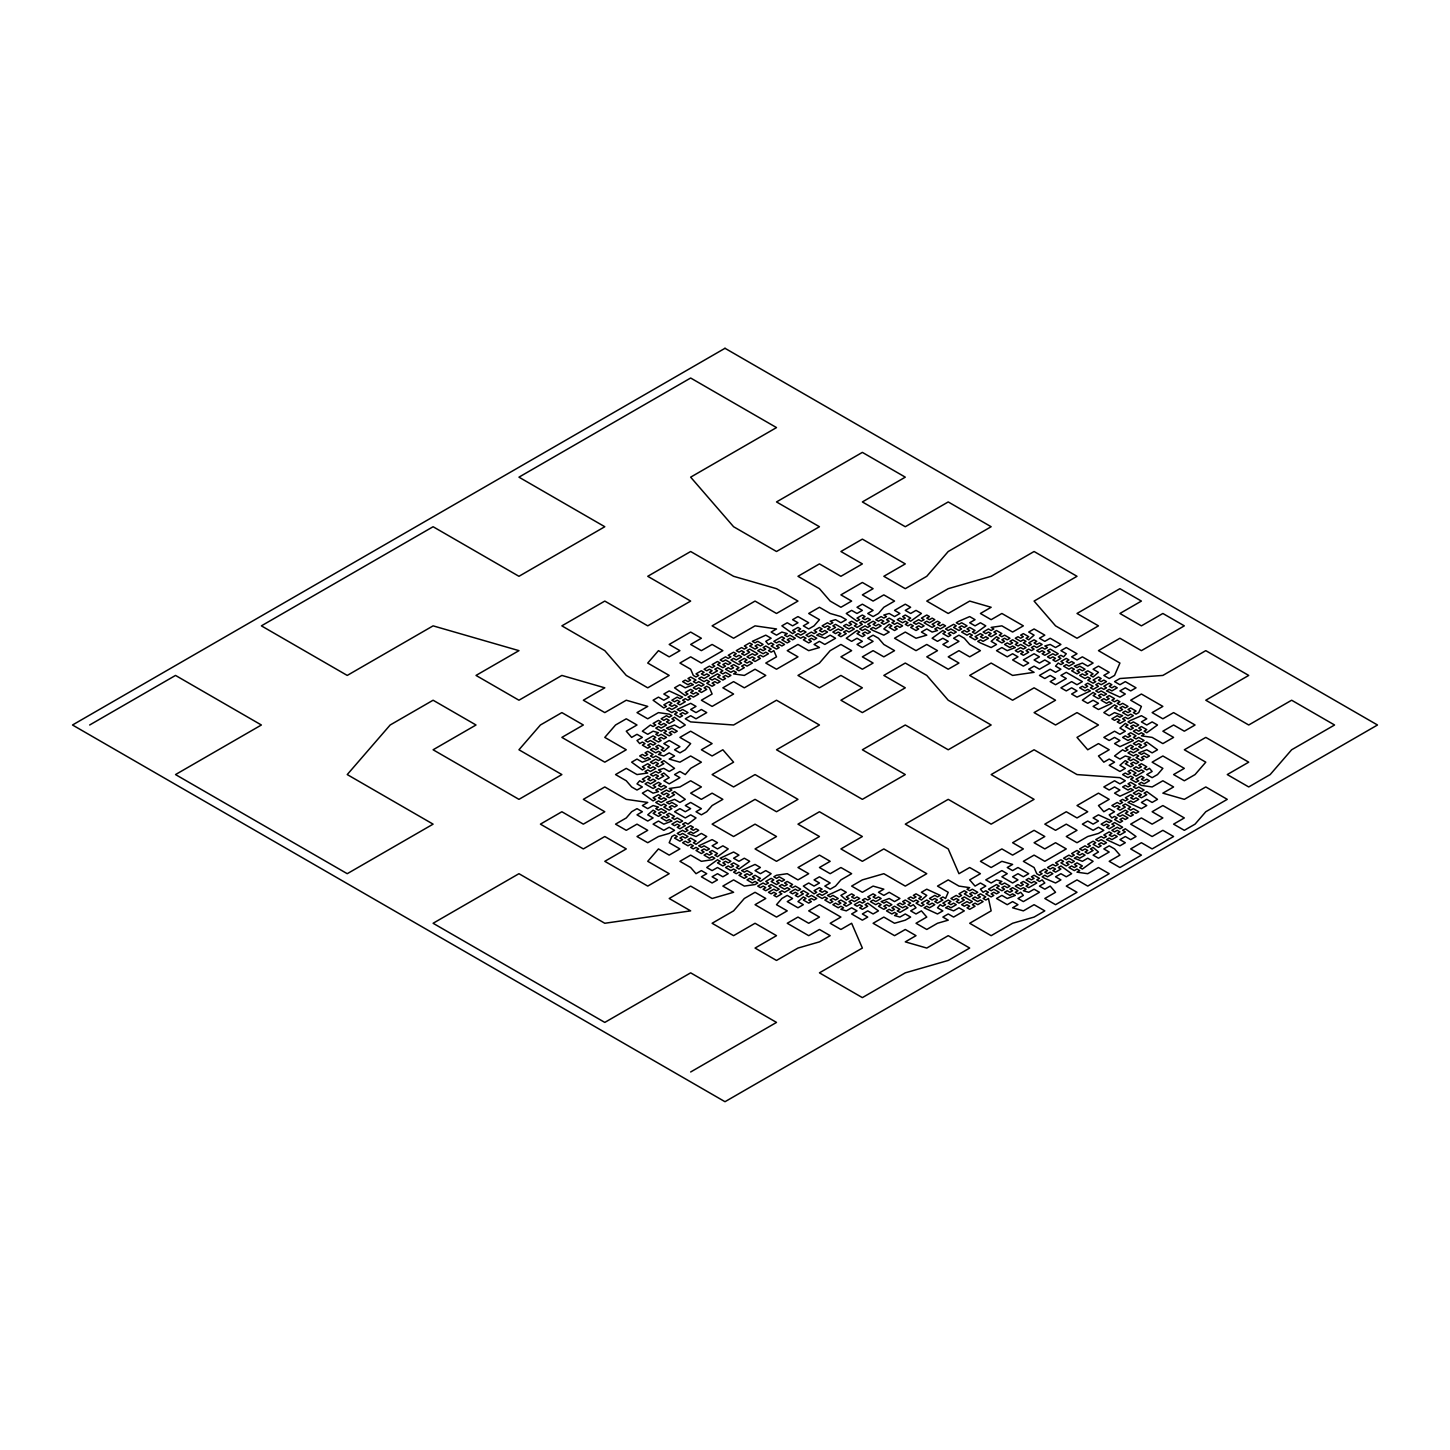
<?xml version="1.0" encoding="UTF-8"?>
<svg xmlns="http://www.w3.org/2000/svg" width="1450" height="1450" viewBox="0 0 1450 1450"><rect width="100%" height="100%" fill="white"/><g stroke="black" fill="none" stroke-linecap="round" stroke-linejoin="round"><path stroke-width="1.5" d="M89.664 725L175.523 675.428L261.381 725L175.523 774.572L347.239 873.697L433.097 824.144L347.239 774.572L390.159 725L433.097 700.223L476.017 725L433.097 749.777L518.955 799.349L561.875 774.572L518.955 749.777L540.415 725L561.875 712.603L583.335 725L561.875 737.397L604.795 762.174L626.273 749.777L604.795 737.397L615.543 725L626.273 718.801L637.003 725L626.273 731.199L631.638 737.397L637.003 734.298L642.368 737.397L637.003 740.497L639.686 743.596L642.368 742.037L645.051 743.596L642.368 745.137L647.733 748.236L650.416 746.678L647.733 745.137L650.416 743.596L653.098 745.137L655.781 743.596L650.416 740.497L647.733 742.037L645.051 740.497L653.098 735.839L655.781 737.397L653.098 738.938L658.463 742.037L661.146 740.497L658.463 738.938L661.146 737.397L663.828 738.938L666.511 737.397L661.146 734.298L658.463 735.839L655.781 734.298L658.463 732.739L653.098 731.199L647.733 734.298L642.368 731.199L650.416 725L653.098 726.541L655.781 725L653.098 723.459L658.463 720.36L661.146 721.901L658.463 723.459L661.146 725L663.828 723.459L666.511 725L661.146 728.099L658.463 726.541L655.781 728.099L661.146 731.199L663.828 729.64L666.511 731.199L663.828 732.739L669.193 735.839L671.876 734.298L669.193 732.739L671.876 731.199L674.558 732.739L677.241 731.199L671.876 728.099L669.193 729.64L666.511 728.099L674.558 725L679.923 728.099L685.288 725L674.558 717.261L671.876 718.801L674.558 720.36L669.193 723.459L666.511 721.901L669.193 720.36L666.511 718.801L663.828 720.36L661.146 718.801L666.511 715.702L669.193 717.261L671.876 715.702L669.193 714.161L658.463 712.603L647.733 718.801L637.003 712.603L647.733 706.404L626.273 700.223L604.795 712.603L583.335 700.223L604.795 687.826L561.875 675.428L518.955 700.223L476.017 675.428L518.955 650.651L433.097 625.856L347.239 675.428L261.381 625.856L433.097 526.731L518.955 576.303L604.795 526.731L518.955 477.159L690.653 378.015L776.511 427.587L690.653 477.159L733.591 526.731L776.511 551.507L819.449 526.731L776.511 501.936L862.369 452.382L905.289 477.159L862.369 501.936L905.289 526.731L948.227 501.936L991.148 526.731L948.227 551.507L926.768 576.303L905.289 588.682L883.829 576.303L905.289 563.905L862.369 539.128L840.909 551.507L862.369 563.905L840.909 576.303L819.449 563.905L797.971 576.303L819.449 588.682L830.179 601.079L840.909 607.278L851.639 601.079L840.909 594.881L862.369 582.483L873.099 588.682L862.369 594.881L873.099 601.079L883.829 594.881L894.559 601.079L883.829 607.278L878.464 613.477L873.099 616.576L867.734 613.477L873.099 610.377L862.369 604.179L857.004 607.278L862.369 610.377L857.004 613.477L851.639 610.377L846.274 613.477L857.004 621.216L859.687 619.676L857.004 618.117L862.369 615.018L865.052 616.576L862.369 618.117L865.052 619.676L867.734 618.117L870.417 619.676L865.052 622.757L862.369 621.216L859.687 622.757L862.369 624.316L857.004 627.415L854.322 625.856L857.004 624.316L851.639 621.216L848.957 622.757L851.639 624.316L848.957 625.856L846.274 624.316L843.592 625.856L848.957 628.956L851.639 627.415L854.322 628.956L848.957 632.055L846.274 630.514L843.592 632.055L846.274 633.614L840.909 636.713L838.227 635.154L840.909 633.614L838.227 632.055L835.544 633.614L832.862 632.055L838.227 628.956L840.909 630.514L843.592 628.956L835.544 624.316L832.862 625.856L835.544 627.415L830.179 630.514L827.497 628.956L830.179 627.415L827.497 625.856L824.814 627.415L822.132 625.856L827.497 622.757L830.179 624.316L832.862 622.757L830.179 621.216L835.544 619.676L840.909 622.757L846.274 619.676L840.909 616.576L830.179 613.477L819.449 607.278L808.701 613.477L819.449 619.676L814.066 625.856L808.701 628.956L803.336 625.856L808.701 622.757L797.971 616.576L792.606 619.676L797.971 622.757L792.606 625.856L787.241 622.757L781.876 625.856L792.606 633.614L795.289 632.055L792.606 630.514L797.971 627.415L800.654 628.956L797.971 630.514L800.654 632.055L803.336 630.514L806.019 632.055L800.654 635.154L797.971 633.614L795.289 635.154L800.654 638.254L803.336 636.713L806.019 638.254L803.336 639.812L808.701 642.912L811.384 641.353L808.701 639.812L811.384 638.254L814.066 639.812L816.749 638.254L811.384 635.154L808.701 636.713L806.019 635.154L811.384 632.055L814.066 633.614L816.749 632.055L814.066 630.514L819.449 627.415L822.132 628.956L819.449 630.514L822.132 632.055L824.814 630.514L827.497 632.055L822.132 635.154L819.449 633.614L816.749 635.154L824.814 638.254L830.179 635.154L835.544 638.254L824.814 644.452L819.449 641.353L814.066 644.452L819.449 647.552L808.701 650.651L797.971 644.452L787.241 650.651L797.971 656.85L776.511 669.229L765.781 663.049L776.511 656.85L773.829 650.651L771.146 652.192L768.464 650.651L771.146 649.092L765.781 645.993L763.099 647.552L765.781 649.092L763.099 650.651L760.416 649.092L757.734 650.651L763.099 653.751L765.781 652.192L768.464 653.751L763.099 656.85L760.416 655.291L757.734 656.85L760.416 658.391L755.051 661.49L752.369 659.949L755.051 658.391L752.369 656.85L749.686 658.391L747.004 656.85L752.369 653.751L755.051 655.291L757.734 653.751L749.686 649.092L747.004 650.651L749.686 652.192L744.321 655.291L741.639 653.751L744.321 652.192L741.639 650.651L738.956 652.192L736.274 650.651L741.639 647.552L744.321 649.092L747.004 647.552L744.321 645.993L749.686 642.912L752.369 644.452L749.686 645.993L755.051 649.092L757.734 647.552L755.051 645.993L757.734 644.452L760.416 645.993L763.099 644.452L757.734 641.353L755.051 642.912L752.369 641.353L765.781 635.154L771.146 638.254L765.781 641.353L768.464 644.452L771.146 642.912L773.829 644.452L771.146 645.993L776.511 649.092L779.194 647.552L776.511 645.993L779.194 644.452L781.876 645.993L784.559 644.452L779.194 641.353L776.511 642.912L773.829 641.353L781.876 636.713L784.559 638.254L781.876 639.812L787.241 642.912L789.924 641.353L787.241 639.812L789.924 638.254L792.606 639.812L795.289 638.254L789.924 635.154L787.241 636.713L784.559 635.154L787.241 633.614L781.876 632.055L776.511 635.154L771.146 632.055L776.511 628.956L755.051 625.856L733.591 638.254L712.113 625.856L755.051 601.079L776.511 613.477L797.971 601.079L776.511 588.682L733.591 576.303L690.653 551.507L647.733 576.303L690.653 601.079L647.733 625.856L604.795 601.079L561.875 625.856L604.795 650.651L626.273 675.428L647.733 687.826L669.193 675.428L647.733 663.049L658.463 650.651L669.193 656.85L679.923 650.651L669.193 644.452L690.653 632.055L701.383 638.254L690.653 644.452L701.383 650.651L712.113 644.452L722.861 650.651L701.383 663.049L690.653 656.85L679.923 663.049L690.653 669.229L693.336 675.428L696.018 676.987L698.701 675.428L696.018 673.888L701.383 670.788L704.066 672.329L701.383 673.888L704.066 675.428L706.748 673.888L709.431 675.428L704.066 678.528L701.383 676.987L698.701 678.528L704.066 681.627L706.748 680.086L709.431 681.627L706.748 683.186L712.113 686.267L714.814 684.726L712.113 683.186L714.814 681.627L717.496 683.186L720.179 681.627L714.814 678.528L712.113 680.086L709.431 678.528L717.496 673.888L720.179 675.428L717.496 676.987L722.861 680.086L725.544 678.528L722.861 676.987L725.544 675.428L728.226 676.987L730.909 675.428L725.544 672.329L722.861 673.888L720.179 672.329L722.861 670.788L717.496 667.689L714.814 669.229L717.496 670.788L712.113 673.888L709.431 672.329L712.113 670.788L709.431 669.229L706.748 670.788L704.066 669.229L709.431 666.13L712.113 667.689L714.814 666.13L712.113 664.589L717.496 661.49L720.179 663.049L717.496 664.589L722.861 667.689L725.544 666.13L722.861 664.589L725.544 663.049L728.226 664.589L730.909 663.049L725.544 659.949L722.861 661.49L720.179 659.949L725.544 656.85L728.226 658.391L730.909 656.85L728.226 655.291L733.591 652.192L736.274 653.751L733.591 655.291L736.274 656.85L738.956 655.291L741.639 656.85L736.274 659.949L733.591 658.391L730.909 659.949L738.956 664.589L741.639 663.049L738.956 661.49L744.321 658.391L747.004 659.949L744.321 661.49L747.004 663.049L749.686 661.49L752.369 663.049L747.004 666.13L744.321 664.589L741.639 666.13L744.321 667.689L738.956 670.788L736.274 669.229L738.956 667.689L733.591 664.589L730.909 666.13L733.591 667.689L730.909 669.229L728.226 667.689L725.544 669.229L730.909 672.329L733.591 670.788L736.274 672.329L733.591 673.888L744.321 675.428L755.051 669.229L765.781 675.428L744.321 687.826L733.591 681.627L722.861 687.826L733.591 694.024L712.113 706.404L701.383 700.223L712.113 694.024L709.431 687.826L706.748 686.267L704.066 687.826L706.748 689.366L701.383 692.466L698.701 690.925L701.383 689.366L698.701 687.826L696.018 689.366L693.336 687.826L698.701 684.726L701.383 686.267L704.066 684.726L698.701 681.627L696.018 683.186L693.336 681.627L696.018 680.086L690.653 676.987L687.971 678.528L690.653 680.086L687.971 681.627L685.288 680.086L682.606 681.627L687.971 684.726L690.653 683.186L693.336 684.726L685.288 687.826L679.923 684.726L674.558 687.826L685.288 695.565L687.971 694.024L685.288 692.466L690.653 689.366L693.336 690.925L690.653 692.466L693.336 694.024L696.018 692.466L698.701 694.024L693.336 697.124L690.653 695.565L687.971 697.124L690.653 698.664L687.971 700.223L685.288 698.664L682.606 700.223L685.288 701.764L679.923 704.863L677.241 703.322L679.923 701.764L677.241 700.223L674.558 701.764L671.876 700.223L677.241 697.124L679.923 698.664L682.606 697.124L669.193 690.925L663.828 694.024L669.193 697.124L663.828 700.223L658.463 697.124L653.098 700.223L663.828 707.963L666.511 706.404L663.828 704.863L669.193 701.764L671.876 703.322L669.193 704.863L671.876 706.404L674.558 704.863L677.241 706.404L671.876 709.503L669.193 707.963L666.511 709.503L671.876 712.603L674.558 711.062L677.241 712.603L674.558 714.161L679.923 717.261L682.606 715.702L679.923 714.161L682.606 712.603L685.288 714.161L687.971 712.603L682.606 709.503L679.923 711.062L677.241 709.503L690.653 703.322L696.018 706.404L690.653 709.503L696.018 712.603L701.383 709.503L706.748 712.603L696.018 718.801L690.653 715.702L685.288 718.801L690.653 721.901L733.591 725L776.511 700.223L819.449 725L776.511 749.777L862.369 799.349L905.289 774.572L862.369 749.777L905.289 725L948.227 749.777L991.148 725L948.227 700.223L926.768 675.428L905.289 663.049L883.829 675.428L905.289 687.826L862.369 712.603L840.909 700.223L862.369 687.826L840.909 675.428L819.449 687.826L797.971 675.428L819.449 663.049L830.179 650.651L840.909 644.452L851.639 650.651L840.909 656.85L862.369 669.229L873.099 663.049L862.369 656.85L873.099 650.651L883.829 656.85L894.559 650.651L883.829 644.452L878.464 638.254L873.099 635.154L867.734 638.254L873.099 641.353L862.369 647.552L857.004 644.452L862.369 641.353L857.004 638.254L851.639 641.353L846.274 638.254L857.004 630.514L859.687 632.055L857.004 633.614L862.369 636.713L865.052 635.154L862.369 633.614L865.052 632.055L867.734 633.614L870.417 632.055L865.052 628.956L862.369 630.514L859.687 628.956L865.052 625.856L867.734 627.415L870.417 625.856L867.734 624.316L873.099 621.216L875.782 622.757L873.099 624.316L875.782 625.856L878.464 624.316L881.147 625.856L875.782 628.956L873.099 627.415L870.417 628.956L873.099 630.514L883.829 635.154L889.194 632.055L883.829 628.956L889.194 624.316L891.877 625.856L889.194 627.415L894.559 630.514L897.242 628.956L894.559 627.415L897.242 625.856L899.924 627.415L902.607 625.856L897.242 622.757L894.559 624.316L891.877 622.757L894.559 621.216L889.194 618.117L886.512 619.676L889.194 621.216L883.829 624.316L881.147 622.757L883.829 621.216L881.147 619.676L878.464 621.216L875.782 619.676L881.147 616.576L883.829 618.117L886.512 616.576L883.829 615.018L889.194 613.477L894.559 616.576L899.924 613.477L894.559 610.377L905.289 604.179L910.654 607.278L905.289 610.377L910.654 613.477L916.019 610.377L921.403 613.477L910.654 621.216L907.972 619.676L910.654 618.117L905.289 615.018L902.607 616.576L905.289 618.117L902.607 619.676L899.924 618.117L897.242 619.676L902.607 622.757L905.289 621.216L907.972 622.757L905.289 624.316L907.972 625.856L910.654 624.316L913.337 625.856L910.654 627.415L916.019 630.514L918.72 628.956L916.019 627.415L918.72 625.856L921.403 627.415L924.085 625.856L918.72 622.757L916.019 624.316L913.337 622.757L918.72 619.676L921.403 621.216L924.085 619.676L921.403 618.117L926.768 615.018L929.45 616.576L926.768 618.117L929.45 619.676L932.132 618.117L934.815 619.676L929.45 622.757L926.768 621.216L924.085 622.757L932.132 627.415L934.815 625.856L932.132 624.316L937.498 621.216L940.18 622.757L937.498 624.316L940.18 625.856L942.863 624.316L945.545 625.856L940.18 628.956L937.498 627.415L934.815 628.956L937.498 630.514L932.132 632.055L926.768 628.956L921.403 632.055L926.768 635.154L916.019 638.254L905.289 632.055L894.559 638.254L916.019 650.651L926.768 644.452L937.498 650.651L926.768 656.85L948.227 669.229L958.958 663.049L948.227 656.85L958.958 650.651L969.688 656.85L980.417 650.651L969.688 644.452L964.322 638.254L958.958 635.154L953.592 638.254L958.958 641.353L948.227 647.552L942.863 644.452L948.227 641.353L942.863 638.254L937.498 641.353L932.132 638.254L942.863 630.514L945.545 632.055L942.863 633.614L948.227 636.713L950.91 635.154L948.227 633.614L950.91 632.055L953.592 633.614L956.275 632.055L950.91 628.956L948.227 630.514L945.545 628.956L953.592 624.316L956.275 625.856L953.592 627.415L958.958 630.514L961.64 628.956L958.958 627.415L961.64 625.856L964.322 627.415L967.005 625.856L961.64 622.757L958.958 624.316L956.275 622.757L958.958 621.216L969.688 616.576L975.053 619.676L969.688 622.757L975.053 625.856L980.417 622.757L985.783 625.856L975.053 633.614L972.37 632.055L975.053 630.514L969.688 627.415L967.005 628.956L969.688 630.514L967.005 632.055L964.322 630.514L961.64 632.055L967.005 635.154L969.688 633.614L972.37 635.154L969.688 636.713L975.053 639.812L977.735 638.254L975.053 636.713L980.417 633.614L983.1 635.154L980.417 636.713L983.1 638.254L985.783 636.713L988.465 638.254L983.1 641.353L980.417 639.812L977.735 641.353L980.417 642.912L991.148 647.552L996.512 644.452L991.148 641.353L996.512 636.713L999.195 638.254L996.512 639.812L1001.877 642.912L1004.56 641.353L1001.877 639.812L1004.56 638.254L1007.243 639.812L1009.925 638.254L1004.56 635.154L1001.877 636.713L999.195 635.154L1001.877 633.614L996.512 630.514L993.83 632.055L996.512 633.614L991.148 636.713L988.465 635.154L991.148 633.614L988.465 632.055L985.783 633.614L983.1 632.055L988.465 628.956L991.148 630.514L993.83 628.956L991.148 627.415L1001.877 625.856L1012.607 632.055L1023.356 625.856L1001.877 613.477L991.148 619.676L980.417 613.477L991.148 607.278L969.688 601.079L948.227 613.477L926.768 601.079L948.227 588.682L991.148 576.303L1034.086 551.507L1077.006 576.303L1034.086 601.079L1055.546 625.856L1077.006 638.254L1098.466 625.856L1077.006 613.477L1119.926 588.682L1141.404 601.079L1119.926 613.477L1141.404 625.856L1162.864 613.477L1184.324 625.856L1141.404 650.651L1119.926 638.254L1098.466 650.651L1119.926 663.049L1114.561 675.428L1109.196 678.528L1103.831 675.428L1109.196 672.329L1098.466 666.13L1093.101 669.229L1098.466 672.329L1093.101 676.987L1090.418 675.428L1093.101 673.888L1087.736 670.788L1085.053 672.329L1087.736 673.888L1085.053 675.428L1082.371 673.888L1079.688 675.428L1085.053 678.528L1087.736 676.987L1090.418 678.528L1087.736 680.086L1093.101 683.186L1095.783 681.627L1093.101 680.086L1098.466 676.987L1101.148 678.528L1098.466 680.086L1101.148 681.627L1103.831 680.086L1106.513 681.627L1101.148 684.726L1098.466 683.186L1095.783 684.726L1098.466 686.267L1093.101 689.366L1090.418 687.826L1093.101 686.267L1087.736 683.186L1085.053 684.726L1087.736 686.267L1085.053 687.826L1082.371 686.267L1079.688 687.826L1085.053 690.925L1087.736 689.366L1090.418 690.925L1077.006 697.124L1071.641 694.024L1077.006 690.925L1071.641 687.826L1066.276 690.925L1060.911 687.826L1071.641 681.627L1077.006 684.726L1082.371 681.627L1066.276 672.329L1060.911 675.428L1066.276 678.528L1055.546 684.726L1050.181 681.627L1055.546 678.528L1050.181 675.428L1044.816 678.528L1039.451 675.428L1050.181 669.229L1055.546 672.329L1060.911 669.229L1055.546 666.13L1058.228 663.049L1060.911 664.589L1063.593 663.049L1060.911 661.49L1066.276 658.391L1068.958 659.949L1066.276 661.49L1068.958 663.049L1071.641 661.49L1074.323 663.049L1068.958 666.13L1066.276 664.589L1063.593 666.13L1068.958 669.229L1071.641 667.689L1074.323 669.229L1071.641 670.788L1077.006 673.888L1079.688 672.329L1077.006 670.788L1079.688 669.229L1082.371 670.788L1085.053 669.229L1079.688 666.13L1077.006 667.689L1074.323 666.13L1082.371 663.049L1087.736 666.13L1093.101 663.049L1082.371 656.85L1077.006 659.949L1071.641 656.85L1077.006 653.751L1066.276 647.552L1060.911 650.651L1066.276 653.751L1063.593 656.85L1060.911 655.291L1058.228 656.85L1060.911 658.391L1055.546 661.49L1052.863 659.949L1055.546 658.391L1052.863 656.85L1050.181 658.391L1047.498 656.85L1052.863 653.751L1055.546 655.291L1058.228 653.751L1050.181 649.092L1047.498 650.651L1050.181 652.192L1044.816 655.291L1042.133 653.751L1044.816 652.192L1042.133 650.651L1039.451 652.192L1036.768 650.651L1042.133 647.552L1044.816 649.092L1047.498 647.552L1044.816 645.993L1050.181 644.452L1055.546 647.552L1060.911 644.452L1050.181 638.254L1044.816 641.353L1039.451 638.254L1044.816 635.154L1034.086 628.956L1028.721 632.055L1034.086 635.154L1028.721 639.812L1026.038 638.254L1028.721 636.713L1023.356 633.614L1020.655 635.154L1023.356 636.713L1020.655 638.254L1017.972 636.713L1015.29 638.254L1020.655 641.353L1023.356 639.812L1026.038 641.353L1023.356 642.912L1028.721 645.993L1031.403 644.452L1028.721 642.912L1034.086 639.812L1036.768 641.353L1034.086 642.912L1036.768 644.452L1039.451 642.912L1042.133 644.452L1036.768 647.552L1034.086 645.993L1031.403 647.552L1034.086 649.092L1031.403 650.651L1028.721 649.092L1026.038 650.651L1028.721 652.192L1023.356 655.291L1020.655 653.751L1023.356 652.192L1020.655 650.651L1017.972 652.192L1015.29 650.651L1020.655 647.552L1023.356 649.092L1026.038 647.552L1020.655 644.452L1017.972 645.993L1015.29 644.452L1017.972 642.912L1012.607 639.812L1009.925 641.353L1012.607 642.912L1009.925 644.452L1007.243 642.912L1004.56 644.452L1009.925 647.552L1012.607 645.993L1015.29 647.552L1007.243 650.651L1001.877 647.552L996.512 650.651L1007.243 656.85L1012.607 653.751L1017.972 656.85L1012.607 659.949L1023.356 666.13L1028.721 663.049L1023.356 659.949L1034.086 653.751L1039.451 656.85L1034.086 659.949L1039.451 663.049L1044.816 659.949L1050.181 663.049L1039.451 669.229L1034.086 666.13L1028.721 669.229L1034.086 672.329L1012.607 675.428L991.148 663.049L969.688 675.428L1012.607 700.223L1034.086 687.826L1055.546 700.223L1034.086 712.603L1055.546 725L1077.006 712.603L1098.466 725L1077.006 737.397L1087.736 749.777L1098.466 743.596L1109.196 749.777L1098.466 755.976L1103.831 762.174L1109.196 759.075L1114.561 762.174L1109.196 765.274L1119.926 771.472L1125.309 768.373L1119.926 765.274L1125.309 760.634L1127.991 762.174L1125.309 763.733L1130.674 766.814L1133.356 765.274L1130.674 763.733L1133.356 762.174L1136.039 763.733L1138.721 762.174L1133.356 759.075L1130.674 760.634L1127.991 759.075L1130.674 757.534L1125.309 755.976L1119.926 759.075L1114.561 755.976L1122.626 749.777L1125.309 751.336L1127.991 749.777L1125.309 748.236L1130.674 745.137L1133.356 746.678L1130.674 748.236L1133.356 749.777L1136.039 748.236L1138.721 749.777L1133.356 752.876L1130.674 751.336L1127.991 752.876L1133.356 755.976L1136.039 754.435L1138.721 755.976L1136.039 757.534L1141.404 760.634L1144.086 759.075L1141.404 757.534L1144.086 755.976L1146.769 757.534L1149.451 755.976L1144.086 752.876L1141.404 754.435L1138.721 752.876L1146.769 749.777L1152.134 752.876L1157.499 749.777L1146.769 742.037L1144.086 743.596L1146.769 745.137L1141.404 748.236L1138.721 746.678L1141.404 745.137L1138.721 743.596L1136.039 745.137L1133.356 743.596L1138.721 740.497L1141.404 742.037L1144.086 740.497L1138.721 737.397L1136.039 738.938L1133.356 737.397L1136.039 735.839L1130.674 732.739L1127.991 734.298L1130.674 735.839L1127.991 737.397L1125.309 735.839L1122.626 737.397L1127.991 740.497L1130.674 738.938L1133.356 740.497L1119.926 746.678L1114.561 743.596L1119.926 740.497L1114.561 737.397L1109.196 740.497L1103.831 737.397L1114.561 731.199L1119.926 734.298L1125.309 731.199L1119.926 728.099L1125.309 723.459L1127.991 725L1125.309 726.541L1130.674 729.64L1133.356 728.099L1130.674 726.541L1133.356 725L1136.039 726.541L1138.721 725L1133.356 721.901L1130.674 723.459L1127.991 721.901L1130.674 720.36L1141.404 715.702L1146.769 718.801L1141.404 721.901L1146.769 725L1152.134 721.901L1157.499 725L1146.769 732.739L1144.086 731.199L1146.769 729.64L1141.404 726.541L1138.721 728.099L1141.404 729.64L1138.721 731.199L1136.039 729.64L1133.356 731.199L1138.721 734.298L1141.404 732.739L1144.086 734.298L1141.404 735.839L1152.134 737.397L1162.864 743.596L1173.594 737.397L1162.864 731.199L1173.594 725L1184.324 731.199L1195.054 725L1173.594 712.603L1162.864 718.801L1152.134 712.603L1162.864 706.404L1141.404 694.024L1130.674 700.223L1141.404 706.404L1138.721 712.603L1136.039 714.161L1133.356 712.603L1136.039 711.062L1130.674 707.963L1127.991 709.503L1130.674 711.062L1127.991 712.603L1125.309 711.062L1122.626 712.603L1127.991 715.702L1130.674 714.161L1133.356 715.702L1127.991 718.801L1125.309 717.261L1122.626 718.801L1125.309 720.36L1119.926 723.459L1117.243 721.901L1119.926 720.36L1117.243 718.801L1114.561 720.36L1111.878 718.801L1117.243 715.702L1119.926 717.261L1122.626 715.702L1114.561 712.603L1109.196 715.702L1103.831 712.603L1114.561 704.863L1117.243 706.404L1114.561 707.963L1119.926 711.062L1122.626 709.503L1119.926 707.963L1122.626 706.404L1125.309 707.963L1127.991 706.404L1122.626 703.322L1119.926 704.863L1117.243 703.322L1119.926 701.764L1117.243 700.223L1114.561 701.764L1111.878 700.223L1114.561 698.664L1109.196 695.565L1106.513 697.124L1109.196 698.664L1106.513 700.223L1103.831 698.664L1101.148 700.223L1106.513 703.322L1109.196 701.764L1111.878 703.322L1098.466 709.503L1093.101 706.404L1098.466 703.322L1093.101 700.223L1087.736 703.322L1082.371 700.223L1093.101 692.466L1095.783 694.024L1093.101 695.565L1098.466 698.664L1101.148 697.124L1098.466 695.565L1101.148 694.024L1103.831 695.565L1106.513 694.024L1101.148 690.925L1098.466 692.466L1095.783 690.925L1101.148 687.826L1103.831 689.366L1106.513 687.826L1103.831 686.267L1109.196 683.186L1111.878 684.726L1109.196 686.267L1111.878 687.826L1114.561 686.267L1117.243 687.826L1111.878 690.925L1109.196 689.366L1106.513 690.925L1119.926 697.124L1125.309 694.024L1119.926 690.925L1125.309 687.826L1130.674 690.925L1136.039 687.826L1125.309 681.627L1119.926 684.726L1114.561 681.627L1119.926 678.528L1162.864 675.428L1205.784 650.651L1248.722 675.428L1205.784 700.223L1248.722 725L1291.642 700.223L1334.58 725L1291.642 749.777L1270.182 774.572L1248.722 786.951L1227.262 774.572L1248.722 762.174L1205.784 737.397L1184.324 749.777L1205.784 762.174L1195.054 774.572L1184.324 780.771L1173.594 774.572L1184.324 768.373L1162.864 755.976L1152.134 762.174L1162.864 768.373L1157.499 774.572L1152.134 777.671L1146.769 774.572L1152.134 771.472L1149.451 768.373L1146.769 769.914L1144.086 768.373L1146.769 766.814L1141.404 763.733L1138.721 765.274L1141.404 766.814L1138.721 768.373L1136.039 766.814L1133.356 768.373L1138.721 771.472L1141.404 769.914L1144.086 771.472L1136.039 776.112L1133.356 774.572L1136.039 773.013L1130.674 769.914L1127.991 771.472L1130.674 773.013L1127.991 774.572L1125.309 773.013L1122.626 774.572L1127.991 777.671L1130.674 776.112L1133.356 777.671L1130.674 779.212L1136.039 782.311L1138.721 780.771L1136.039 779.212L1141.404 776.112L1144.086 777.671L1141.404 779.212L1144.086 780.771L1146.769 779.212L1149.451 780.771L1144.086 783.87L1141.404 782.311L1138.721 783.87L1141.404 785.411L1152.134 786.951L1162.864 780.771L1173.594 786.951L1162.864 793.15L1184.324 799.349L1205.784 786.951L1227.262 799.349L1205.784 811.746L1195.054 824.144L1184.324 830.324L1173.594 824.144L1184.324 817.945L1162.864 805.548L1152.134 811.746L1162.864 817.945L1152.134 824.144L1141.404 817.945L1130.674 824.144L1152.134 836.523L1162.864 830.324L1173.594 836.523L1152.134 848.921L1141.404 842.722L1130.674 848.921L1141.404 855.119L1119.926 867.517L1109.196 861.318L1119.926 855.119L1114.561 848.921L1109.196 845.821L1103.831 848.921L1109.196 852.02L1098.466 858.219L1093.101 855.119L1098.466 852.02L1093.101 847.38L1090.418 848.921L1093.101 850.461L1087.736 853.561L1085.053 852.02L1087.736 850.461L1085.053 848.921L1082.371 850.461L1079.688 848.921L1085.053 845.821L1087.736 847.38L1090.418 845.821L1087.736 844.281L1093.101 841.181L1095.783 842.722L1093.101 844.281L1098.466 847.38L1101.148 845.821L1098.466 844.281L1101.148 842.722L1103.831 844.281L1106.513 842.722L1101.148 839.623L1098.466 841.181L1095.783 839.623L1101.148 836.523L1103.831 838.082L1106.513 836.523L1103.831 834.982L1109.196 831.883L1111.878 833.424L1109.196 834.982L1111.878 836.523L1114.561 834.982L1117.243 836.523L1111.878 839.623L1109.196 838.082L1106.513 839.623L1119.926 845.821L1125.309 842.722L1119.926 839.623L1125.309 836.523L1130.674 839.623L1136.039 836.523L1125.309 828.784L1122.626 830.324L1125.309 831.883L1119.926 834.982L1117.243 833.424L1119.926 831.883L1117.243 830.324L1114.561 831.883L1111.878 830.324L1117.243 827.243L1119.926 828.784L1122.626 827.243L1114.561 822.585L1111.878 824.144L1114.561 825.684L1109.196 828.784L1106.513 827.243L1109.196 825.684L1106.513 824.144L1103.831 825.684L1101.148 824.144L1106.513 821.044L1109.196 822.585L1111.878 821.044L1098.466 814.846L1093.101 817.945L1098.466 821.044L1093.101 824.144L1087.736 821.044L1082.371 824.144L1093.101 830.324L1098.466 827.243L1103.831 830.324L1098.466 833.424L1087.736 836.523L1077.006 842.722L1066.276 836.523L1077.006 830.324L1066.276 824.144L1055.546 830.324L1044.816 824.144L1066.276 811.746L1077.006 817.945L1087.736 811.746L1077.006 805.548L1098.466 793.15L1109.196 799.349L1098.466 805.548L1103.831 811.746L1109.196 808.647L1114.561 811.746L1109.196 814.846L1111.878 817.945L1114.561 816.386L1117.243 817.945L1114.561 819.486L1119.926 822.585L1122.626 821.044L1119.926 819.486L1122.626 817.945L1125.309 819.486L1127.991 817.945L1122.626 814.846L1119.926 816.386L1117.243 814.846L1125.309 810.188L1127.991 811.746L1125.309 813.287L1130.674 816.386L1133.356 814.846L1130.674 813.287L1133.356 811.746L1136.039 813.287L1138.721 811.746L1133.356 808.647L1130.674 810.188L1127.991 808.647L1130.674 807.088L1125.309 804.007L1122.626 805.548L1125.309 807.088L1119.926 810.188L1117.243 808.647L1119.926 807.088L1117.243 805.548L1114.561 807.088L1111.878 805.548L1117.243 802.448L1119.926 804.007L1122.626 802.448L1119.926 800.908L1122.626 799.349L1125.309 800.908L1127.991 799.349L1125.309 797.808L1130.674 794.709L1133.356 796.249L1130.674 797.808L1133.356 799.349L1136.039 797.808L1138.721 799.349L1133.356 802.448L1130.674 800.908L1127.991 802.448L1141.404 808.647L1146.769 805.548L1141.404 802.448L1146.769 799.349L1152.134 802.448L1157.499 799.349L1146.769 791.609L1144.086 793.15L1146.769 794.709L1141.404 797.808L1138.721 796.249L1141.404 794.709L1138.721 793.15L1136.039 794.709L1133.356 793.15L1138.721 790.051L1141.404 791.609L1144.086 790.051L1138.721 786.951L1136.039 788.51L1133.356 786.951L1136.039 785.411L1130.674 782.311L1127.991 783.87L1130.674 785.411L1127.991 786.951L1125.309 785.411L1122.626 786.951L1127.991 790.051L1130.674 788.51L1133.356 790.051L1119.926 796.249L1114.561 793.15L1119.926 790.051L1114.561 786.951L1109.196 790.051L1103.831 786.951L1114.561 780.771L1119.926 783.87L1125.309 780.771L1119.926 777.671L1077.006 774.572L1034.086 749.777L991.148 774.572L1034.086 799.349L991.148 824.144L948.227 799.349L905.289 824.144L948.227 848.921L958.958 873.697L969.688 867.517L980.417 873.697L969.688 879.896L975.053 886.095L980.417 882.996L985.783 886.095L980.417 889.194L983.1 892.294L985.783 890.735L988.465 892.294L985.783 893.834L991.148 896.934L993.83 895.393L991.148 893.834L993.83 892.294L996.512 893.834L999.195 892.294L993.83 889.194L991.148 890.735L988.465 889.194L996.512 884.554L999.195 886.095L996.512 887.654L1001.877 890.735L1004.56 889.194L1001.877 887.654L1004.56 886.095L1007.243 887.654L1009.925 886.095L1004.56 882.996L1001.877 884.554L999.195 882.996L1001.877 881.455L996.512 879.896L991.148 882.996L985.783 879.896L1001.877 870.598L1007.243 873.697L1001.877 876.797L1012.607 882.996L1017.972 879.896L1012.607 876.797L1017.972 873.697L1023.356 876.797L1028.721 873.697L1017.972 867.517L1012.607 870.598L1007.243 867.517L1012.607 864.418L1001.877 861.318L991.148 867.517L980.417 861.318L1001.877 848.921L1012.607 855.119L1023.356 848.921L1012.607 842.722L1034.086 830.324L1044.816 836.523L1034.086 842.722L1044.816 848.921L1055.546 842.722L1066.276 848.921L1044.816 861.318L1034.086 855.119L1023.356 861.318L1034.086 867.517L1036.768 873.697L1039.451 875.256L1042.133 873.697L1039.451 872.157L1044.816 869.058L1047.498 870.598L1044.816 872.157L1047.498 873.697L1050.181 872.157L1052.863 873.697L1047.498 876.797L1044.816 875.256L1042.133 876.797L1044.816 878.356L1055.546 882.996L1060.911 879.896L1055.546 876.797L1060.911 873.697L1066.276 876.797L1071.641 873.697L1060.911 865.958L1058.228 867.517L1060.911 869.058L1055.546 872.157L1052.863 870.598L1055.546 869.058L1052.863 867.517L1050.181 869.058L1047.498 867.517L1052.863 864.418L1055.546 865.958L1058.228 864.418L1055.546 862.859L1060.911 859.759L1063.593 861.318L1060.911 862.859L1066.276 865.958L1068.958 864.418L1066.276 862.859L1068.958 861.318L1071.641 862.859L1074.323 861.318L1068.958 858.219L1066.276 859.759L1063.593 858.219L1068.958 855.119L1071.641 856.66L1074.323 855.119L1071.641 853.561L1077.006 850.461L1079.688 852.02L1077.006 853.561L1079.688 855.119L1082.371 853.561L1085.053 855.119L1079.688 858.219L1077.006 856.66L1074.323 858.219L1082.371 861.318L1087.736 858.219L1093.101 861.318L1082.371 869.058L1079.688 867.517L1082.371 865.958L1077.006 862.859L1074.323 864.418L1077.006 865.958L1074.323 867.517L1071.641 865.958L1068.958 867.517L1074.323 870.598L1077.006 869.058L1079.688 870.598L1077.006 872.157L1087.736 873.697L1098.466 867.517L1109.196 873.697L1087.736 886.095L1077.006 879.896L1066.276 886.095L1077.006 892.294L1055.546 904.691L1044.816 898.493L1055.546 892.294L1050.181 886.095L1044.816 889.194L1039.451 886.095L1044.816 882.996L1042.133 879.896L1039.451 881.455L1036.768 879.896L1039.451 878.356L1034.086 875.256L1031.403 876.797L1034.086 878.356L1031.403 879.896L1028.721 878.356L1026.038 879.896L1031.403 882.996L1034.086 881.455L1036.768 882.996L1028.721 887.654L1026.038 886.095L1028.721 884.554L1023.356 881.455L1020.655 882.996L1023.356 884.554L1020.655 886.095L1017.972 884.554L1015.29 886.095L1020.655 889.194L1023.356 887.654L1026.038 889.194L1023.356 890.735L1028.721 892.294L1034.086 889.194L1039.451 892.294L1023.356 901.592L1017.972 898.493L1023.356 895.393L1020.655 892.294L1017.972 893.834L1015.29 892.294L1017.972 890.735L1012.607 887.654L1009.925 889.194L1012.607 890.735L1009.925 892.294L1007.243 890.735L1004.56 892.294L1009.925 895.393L1012.607 893.834L1015.29 895.393L1007.243 898.493L1001.877 895.393L996.512 898.493L1007.243 904.691L1012.607 901.592L1017.972 904.691L1012.607 907.791L1023.356 910.872L1034.086 904.691L1044.816 910.872L1034.086 917.071L1012.607 923.269L991.148 935.667L969.688 923.269L991.148 910.872L988.465 898.493L985.783 900.033L983.1 898.493L985.783 896.934L980.417 893.834L977.735 895.393L980.417 896.934L977.735 898.493L975.053 896.934L972.37 898.493L977.735 901.592L980.417 900.033L983.1 901.592L977.735 904.691L975.053 903.132L972.37 904.691L975.053 906.232L969.688 909.331L967.005 907.791L969.688 906.232L967.005 904.691L964.322 906.232L961.64 904.691L967.005 901.592L969.688 903.132L972.37 901.592L964.322 896.934L961.64 898.493L964.322 900.033L958.958 903.132L956.275 901.592L958.958 900.033L956.275 898.493L953.592 900.033L950.91 898.493L956.275 895.393L958.958 896.934L961.64 895.393L958.958 893.834L964.322 890.735L967.005 892.294L964.322 893.834L969.688 896.934L972.37 895.393L969.688 893.834L972.37 892.294L975.053 893.834L977.735 892.294L972.37 889.194L969.688 890.735L967.005 889.194L969.688 887.654L958.958 886.095L948.227 879.896L937.498 886.095L948.227 892.294L945.545 898.493L942.863 896.934L940.18 898.493L942.863 900.033L937.498 903.132L934.815 901.592L937.498 900.033L934.815 898.493L932.132 900.033L929.45 898.493L934.815 895.393L937.498 896.934L940.18 895.393L926.768 889.194L921.403 892.294L926.768 895.393L921.403 900.033L918.72 898.493L921.403 896.934L916.019 893.834L913.337 895.393L916.019 896.934L913.337 898.493L910.654 896.934L907.972 898.493L913.337 901.592L916.019 900.033L918.72 901.592L916.019 903.132L921.403 906.232L924.085 904.691L921.403 903.132L926.768 900.033L929.45 901.592L926.768 903.132L929.45 904.691L932.132 903.132L934.815 904.691L929.45 907.791L926.768 906.232L924.085 907.791L937.498 913.971L942.863 910.872L937.498 907.791L940.18 904.691L942.863 906.232L945.545 904.691L942.863 903.132L948.227 900.033L950.91 901.592L948.227 903.132L950.91 904.691L953.592 903.132L956.275 904.691L950.91 907.791L948.227 906.232L945.545 907.791L953.592 910.872L958.958 907.791L964.322 910.872L953.592 917.071L948.227 913.971L942.863 917.071L948.227 920.17L937.498 923.269L926.768 929.468L916.019 923.269L926.768 917.071L921.403 910.872L916.019 913.971L910.654 910.872L916.019 907.791L913.337 904.691L910.654 906.232L907.972 904.691L910.654 903.132L905.289 900.033L902.607 901.592L905.289 903.132L902.607 904.691L899.924 903.132L897.242 904.691L902.607 907.791L905.289 906.232L907.972 907.791L899.924 912.431L897.242 910.872L899.924 909.331L894.559 906.232L891.877 907.791L894.559 909.331L891.877 910.872L889.194 909.331L886.512 910.872L891.877 913.971L894.559 912.431L897.242 913.971L894.559 915.53L899.924 917.071L905.289 913.971L910.654 917.071L905.289 920.17L894.559 923.269L883.829 917.071L873.099 923.269L894.559 935.667L905.289 929.468L916.019 935.667L905.289 941.866L926.768 948.064L948.227 935.667L969.688 948.064L948.227 960.444L905.289 972.841L862.369 997.618L819.449 972.841L862.369 948.064L851.639 923.269L840.909 929.468L830.179 923.269L840.909 917.071L819.449 904.691L808.701 910.872L819.449 917.071L808.701 923.269L797.971 917.071L787.241 923.269L808.701 935.667L819.449 929.468L830.179 935.667L819.449 941.866L797.971 948.064L776.511 960.444L755.051 948.064L776.511 935.667L755.051 923.269L733.591 935.667L712.113 923.269L733.591 910.872L744.321 898.493L755.051 892.294L765.781 898.493L755.051 904.691L776.511 917.071L787.241 910.872L776.511 904.691L781.876 898.493L787.241 895.393L792.606 898.493L787.241 901.592L797.971 907.791L803.336 904.691L797.971 901.592L803.336 896.934L806.019 898.493L803.336 900.033L808.701 903.132L811.384 901.592L808.701 900.033L811.384 898.493L814.066 900.033L816.749 898.493L811.384 895.393L808.701 896.934L806.019 895.393L808.701 893.834L803.336 890.735L800.654 892.294L803.336 893.834L797.971 896.934L795.289 895.393L797.971 893.834L795.289 892.294L792.606 893.834L789.924 892.294L795.289 889.194L797.971 890.735L800.654 889.194L795.289 886.095L792.606 887.654L789.924 886.095L792.606 884.554L787.241 881.455L784.559 882.996L787.241 884.554L784.559 886.095L781.876 884.554L779.194 886.095L784.559 889.194L787.241 887.654L789.924 889.194L784.559 892.294L781.876 890.735L779.194 892.294L781.876 893.834L776.511 896.934L773.829 895.393L776.511 893.834L773.829 892.294L771.146 893.834L768.464 892.294L773.829 889.194L776.511 890.735L779.194 889.194L771.146 884.554L768.464 886.095L771.146 887.654L765.781 890.735L763.099 889.194L765.781 887.654L763.099 886.095L760.416 887.654L757.734 886.095L763.099 882.996L765.781 884.554L768.464 882.996L765.781 881.455L771.146 878.356L773.829 879.896L771.146 881.455L776.511 884.554L779.194 882.996L776.511 881.455L779.194 879.896L781.876 881.455L784.559 879.896L779.194 876.797L776.511 878.356L773.829 876.797L776.511 875.256L787.241 873.697L797.971 879.896L808.701 873.697L797.971 867.517L819.449 855.119L830.179 861.318L819.449 867.517L830.179 873.697L840.909 867.517L851.639 873.697L840.909 879.896L835.544 886.095L830.179 889.194L824.814 886.095L830.179 882.996L819.449 876.797L814.066 879.896L819.449 882.996L814.066 886.095L808.701 882.996L803.336 886.095L814.066 893.834L816.749 892.294L814.066 890.735L819.449 887.654L822.132 889.194L819.449 890.735L822.132 892.294L824.814 890.735L827.497 892.294L822.132 895.393L819.449 893.834L816.749 895.393L822.132 898.493L824.814 896.934L827.497 898.493L824.814 900.033L830.179 903.132L832.862 901.592L830.179 900.033L832.862 898.493L835.544 900.033L838.227 898.493L832.862 895.393L830.179 896.934L827.497 895.393L840.909 889.194L846.274 892.294L840.909 895.393L846.274 900.033L848.957 898.493L846.274 896.934L851.639 893.834L854.322 895.393L851.639 896.934L854.322 898.493L857.004 896.934L859.687 898.493L854.322 901.592L851.639 900.033L848.957 901.592L851.639 903.132L846.274 906.232L843.592 904.691L846.274 903.132L840.909 900.033L838.227 901.592L840.909 903.132L838.227 904.691L835.544 903.132L832.862 904.691L838.227 907.791L840.909 906.232L843.592 907.791L840.909 909.331L846.274 910.872L851.639 907.791L857.004 910.872L851.639 913.971L862.369 920.17L867.734 917.071L862.369 913.971L867.734 910.872L873.099 913.971L878.464 910.872L867.734 903.132L865.052 904.691L867.734 906.232L862.369 909.331L859.687 907.791L862.369 906.232L859.687 904.691L857.004 906.232L854.322 904.691L859.687 901.592L862.369 903.132L865.052 901.592L862.369 900.033L865.052 898.493L867.734 900.033L870.417 898.493L867.734 896.934L873.099 893.834L875.782 895.393L873.099 896.934L875.782 898.493L878.464 896.934L881.147 898.493L875.782 901.592L873.099 900.033L870.417 901.592L875.782 904.691L878.464 903.132L881.147 904.691L878.464 906.232L883.829 909.331L886.512 907.791L883.829 906.232L886.512 904.691L889.194 906.232L891.877 904.691L886.512 901.592L883.829 903.132L881.147 901.592L889.194 898.493L894.559 901.592L899.924 898.493L889.194 892.294L883.829 895.393L878.464 892.294L883.829 889.194L873.099 886.095L862.369 892.294L851.639 886.095L862.369 879.896L883.829 873.697L905.289 886.095L926.768 873.697L883.829 848.921L862.369 861.318L840.909 848.921L862.369 836.523L819.449 811.746L797.971 824.144L819.449 836.523L776.511 861.318L755.051 848.921L776.511 836.523L755.051 824.144L733.591 836.523L712.113 824.144L755.051 799.349L776.511 811.746L797.971 799.349L755.051 774.572L733.591 786.951L712.113 774.572L733.591 762.174L722.861 749.777L712.113 755.976L701.383 749.777L712.113 743.596L690.653 731.199L679.923 737.397L690.653 743.596L685.288 749.777L679.923 752.876L674.558 749.777L679.923 746.678L669.193 740.497L663.828 743.596L669.193 746.678L663.828 751.336L661.146 749.777L663.828 748.236L658.463 745.137L655.781 746.678L658.463 748.236L655.781 749.777L653.098 748.236L650.416 749.777L655.781 752.876L658.463 751.336L661.146 752.876L658.463 754.435L663.828 755.976L669.193 752.876L674.558 755.976L669.193 759.075L679.923 762.174L690.653 755.976L701.383 762.174L690.653 768.373L685.288 774.572L679.923 771.472L674.558 774.572L679.923 777.671L669.193 783.87L663.828 780.771L669.193 777.671L663.828 773.013L661.146 774.572L663.828 776.112L658.463 779.212L655.781 777.671L658.463 776.112L655.781 774.572L653.098 776.112L650.416 774.572L655.781 771.472L658.463 773.013L661.146 771.472L658.463 769.914L663.828 768.373L669.193 771.472L674.558 768.373L663.828 760.634L661.146 762.174L663.828 763.733L658.463 766.814L655.781 765.274L658.463 763.733L655.781 762.174L653.098 763.733L650.416 762.174L655.781 759.075L658.463 760.634L661.146 759.075L655.781 755.976L653.098 757.534L650.416 755.976L653.098 754.435L647.733 751.336L645.051 752.876L647.733 754.435L645.051 755.976L642.368 754.435L639.686 755.976L645.051 759.075L647.733 757.534L650.416 759.075L642.368 762.174L637.003 759.075L631.638 762.174L642.368 769.914L645.051 768.373L642.368 766.814L647.733 763.733L650.416 765.274L647.733 766.814L650.416 768.373L653.098 766.814L655.781 768.373L650.416 771.472L647.733 769.914L645.051 771.472L647.733 773.013L637.003 774.572L626.273 768.373L615.543 774.572L626.273 780.771L631.638 786.951L637.003 790.051L642.368 786.951L637.003 783.87L639.686 780.771L642.368 782.311L645.051 780.771L642.368 779.212L647.733 776.112L650.416 777.671L647.733 779.212L650.416 780.771L653.098 779.212L655.781 780.771L650.416 783.87L647.733 782.311L645.051 783.87L653.098 788.51L655.781 786.951L653.098 785.411L658.463 782.311L661.146 783.87L658.463 785.411L661.146 786.951L663.828 785.411L666.511 786.951L661.146 790.051L658.463 788.51L655.781 790.051L658.463 791.609L653.098 793.15L647.733 790.051L642.368 793.15L653.098 800.908L655.781 799.349L653.098 797.808L658.463 794.709L661.146 796.249L658.463 797.808L661.146 799.349L663.828 797.808L666.511 799.349L661.146 802.448L658.463 800.908L655.781 802.448L661.146 805.548L663.828 804.007L666.511 805.548L663.828 807.088L669.193 810.188L671.876 808.647L669.193 807.088L671.876 805.548L674.558 807.088L677.241 805.548L671.876 802.448L669.193 804.007L666.511 802.448L674.558 799.349L679.923 802.448L685.288 799.349L674.558 791.609L671.876 793.15L674.558 794.709L669.193 797.808L666.511 796.249L669.193 794.709L666.511 793.15L663.828 794.709L661.146 793.15L666.511 790.051L669.193 791.609L671.876 790.051L669.193 788.51L679.923 786.951L690.653 780.771L701.383 786.951L690.653 793.15L701.383 799.349L712.113 793.15L722.861 799.349L712.113 805.548L706.748 811.746L701.383 814.846L696.018 811.746L701.383 808.647L690.653 802.448L685.288 805.548L690.653 808.647L685.288 811.746L679.923 808.647L674.558 811.746L685.288 817.945L690.653 814.846L696.018 817.945L687.971 824.144L685.288 822.585L682.606 824.144L685.288 825.684L679.923 828.784L677.241 827.243L679.923 825.684L677.241 824.144L674.558 825.684L671.876 824.144L677.241 821.044L679.923 822.585L682.606 821.044L677.241 817.945L674.558 819.486L671.876 817.945L674.558 816.386L669.193 813.287L666.511 814.846L669.193 816.386L666.511 817.945L663.828 816.386L661.146 817.945L666.511 821.044L669.193 819.486L671.876 821.044L663.828 824.144L658.463 821.044L653.098 824.144L663.828 830.324L669.193 827.243L674.558 830.324L669.193 833.424L658.463 836.523L647.733 842.722L637.003 836.523L647.733 830.324L637.003 824.144L626.273 830.324L615.543 824.144L626.273 817.945L631.638 811.746L637.003 808.647L642.368 811.746L637.003 814.846L647.733 821.044L653.098 817.945L647.733 814.846L653.098 810.188L655.781 811.746L653.098 813.287L658.463 816.386L661.146 814.846L658.463 813.287L661.146 811.746L663.828 813.287L666.511 811.746L661.146 808.647L658.463 810.188L655.781 808.647L658.463 807.088L653.098 805.548L647.733 808.647L642.368 805.548L647.733 802.448L626.273 799.349L604.795 786.951L583.335 799.349L604.795 811.746L583.335 824.144L561.875 811.746L540.415 824.144L583.335 848.921L604.795 836.523L626.273 848.921L604.795 861.318L647.733 886.095L669.193 873.697L647.733 861.318L658.463 848.921L669.193 855.119L679.923 848.921L669.193 842.722L671.876 836.523L674.558 834.982L677.241 836.523L674.558 838.082L679.923 841.181L682.606 839.623L679.923 838.082L682.606 836.523L685.288 838.082L687.971 836.523L682.606 833.424L679.923 834.982L677.241 833.424L682.606 830.324L685.288 831.883L687.971 830.324L685.288 828.784L690.653 825.684L693.336 827.243L690.653 828.784L693.336 830.324L696.018 828.784L698.701 830.324L693.336 833.424L690.653 831.883L687.971 833.424L696.018 836.523L701.383 833.424L706.748 836.523L696.018 844.281L693.336 842.722L696.018 841.181L690.653 838.082L687.971 839.623L690.653 841.181L687.971 842.722L685.288 841.181L682.606 842.722L687.971 845.821L690.653 844.281L693.336 845.821L690.653 847.38L693.336 848.921L696.018 847.38L698.701 848.921L696.018 850.461L701.383 853.561L704.066 852.02L701.383 850.461L704.066 848.921L706.748 850.461L709.431 848.921L704.066 845.821L701.383 847.38L698.701 845.821L712.113 839.623L717.496 842.722L712.113 845.821L717.496 848.921L722.861 845.821L728.226 848.921L717.496 856.66L714.814 855.119L717.496 853.561L712.113 850.461L709.431 852.02L712.113 853.561L709.431 855.119L706.748 853.561L704.066 855.119L709.431 858.219L712.113 856.66L714.814 858.219L712.113 859.759L701.383 861.318L690.653 855.119L679.923 861.318L690.653 867.517L696.018 873.697L701.383 870.598L706.748 873.697L701.383 876.797L712.113 882.996L717.496 879.896L712.113 876.797L717.496 873.697L722.861 876.797L728.226 873.697L717.496 867.517L712.113 870.598L706.748 867.517L717.496 859.759L720.179 861.318L717.496 862.859L722.861 865.958L725.544 864.418L722.861 862.859L725.544 861.318L728.226 862.859L730.909 861.318L725.544 858.219L722.861 859.759L720.179 858.219L733.591 852.02L738.956 855.119L733.591 858.219L738.956 861.318L744.321 858.219L749.686 861.318L738.956 869.058L736.274 867.517L738.956 865.958L733.591 862.859L730.909 864.418L733.591 865.958L730.909 867.517L728.226 865.958L725.544 867.517L730.909 870.598L733.591 869.058L736.274 870.598L733.591 872.157L736.274 873.697L738.956 872.157L741.639 873.697L738.956 875.256L744.321 878.356L747.004 876.797L744.321 875.256L747.004 873.697L749.686 875.256L752.369 873.697L747.004 870.598L744.321 872.157L741.639 870.598L755.051 864.418L760.416 867.517L755.051 870.598L760.416 873.697L765.781 870.598L771.146 873.697L760.416 881.455L757.734 879.896L760.416 878.356L755.051 875.256L752.369 876.797L755.051 878.356L752.369 879.896L749.686 878.356L747.004 879.896L752.369 882.996L755.051 881.455L757.734 882.996L755.051 884.554L744.321 886.095L733.591 879.896L722.861 886.095L733.591 892.294L712.113 898.493L690.653 886.095L669.193 898.493L690.653 910.872L604.795 923.269L518.955 873.697L433.097 923.269L604.795 1022.413L690.653 972.841L776.511 1022.413L690.653 1071.985M725 348.29L72.5 725L725 1101.71L1377.5 725L725 348.29"/></g></svg>
